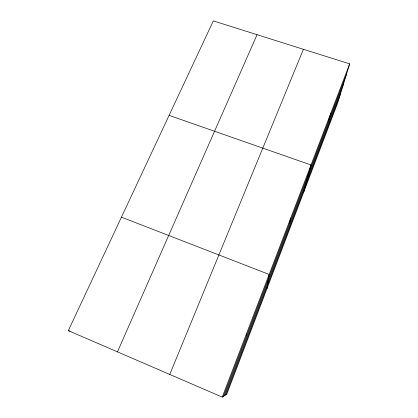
<?xml version="1.0" encoding="UTF-8"?>
<svg xmlns="http://www.w3.org/2000/svg" width="418" height="418" viewBox="0 0 418 418"><rect width="100%" height="100%" fill="white"/><g stroke="black" fill="none" stroke-linecap="round" stroke-linejoin="round"><path stroke-width="0.63" d="M267.018 288.524L269.15 274.443L121.45 217.167M289.371 223.714L290.656 218.196M303.531 192.651L311.008 164.979L169.107 115.373M328.323 121.742L330.863 113.059M349.678 63.865L337.739 102.823L226.739 394.289L222.245 397.1L68.322 330.643L213.332 20.9L349.678 63.865L222.245 397.1M224.602 395.627L343.476 84.096M225.73 394.921L340.471 93.909M223.421 396.363L346.6 73.902M169.76 374.439L303.416 49.287M117.453 351.857L257.075 34.684M68.322 330.643L70.135 331.103M246.38 333.977L246.646 335.57"/></g></svg>
